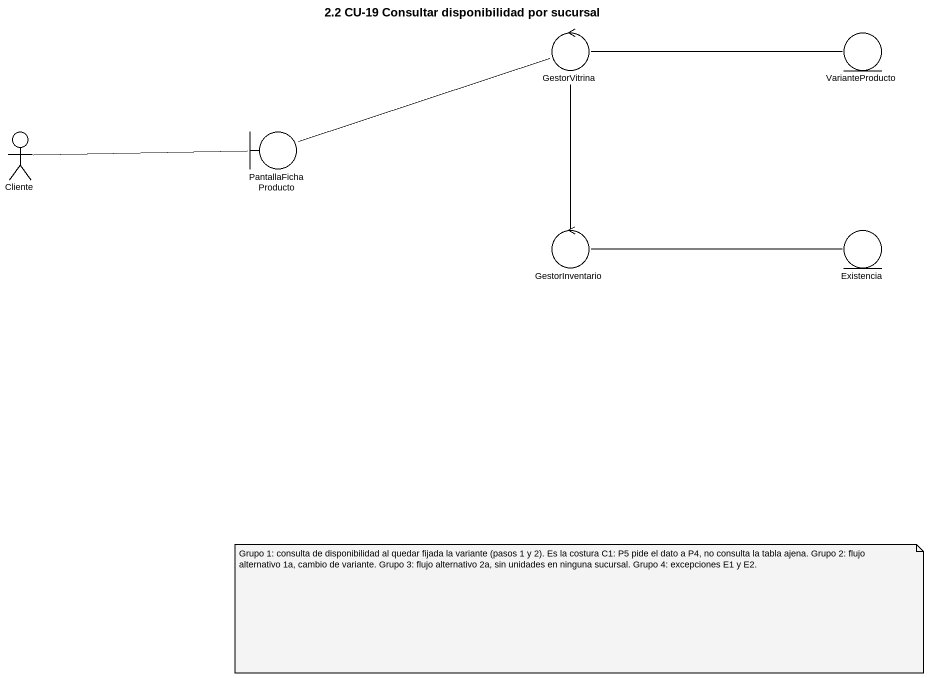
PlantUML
@startuml
title 2.2 CU-19 Consultar disponibilidad por sucursal
control GestorVitrina
entity VarianteProducto
actor Cliente
boundary PantallaFichaProducto
control GestorInventario
entity Existencia
GestorVitrina -right- VarianteProducto
GestorVitrina -- GestorInventario
Cliente -right- PantallaFichaProducto
PantallaFichaProducto -right- GestorVitrina
GestorInventario -right- Existencia
note as N1
  Grupo 1: consulta de disponibilidad al quedar fijada la variante (pasos 1 y 2). Es la costura C1: P5 pide el dato a P4, no consulta la tabla ajena. Grupo 2: flujo alternativo 1a, cambio de variante. Grupo 3: flujo alternativo 2a, sin unidades en ninguna sucursal. Grupo 4: excepciones E1 y E2.
end note
@enduml
